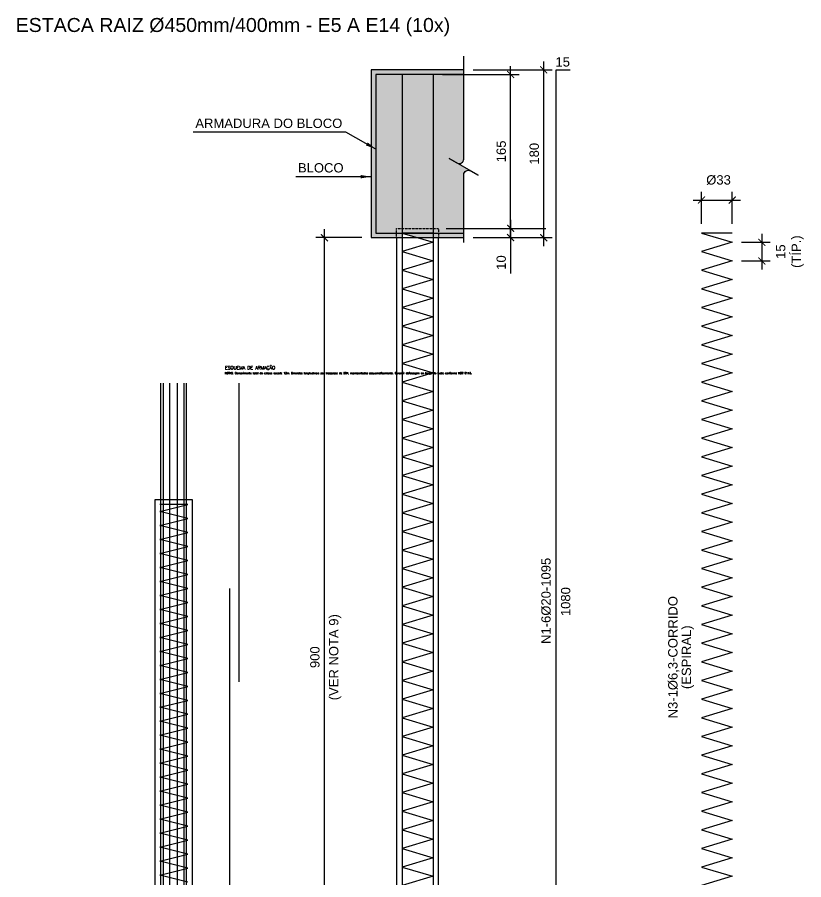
# Model space of a CAD drawing. Header units: millimetres. Extents: x -393 to 8753, y -325 to 18176.
# Drawn here: x 323 to 8753, y 8926 to 18176 of the extents above; entities that cross this region are included whole.
import ezdxf
from ezdxf.enums import TextEntityAlignment as Align

# ---------------------------------------------------------------- set-up
doc = ezdxf.new("R2010")
doc.units = ezdxf.units.MM
doc.linetypes.add('HIDDEN', pattern=[0.375, 0.25, -0.125])
for name, color, linetype in [('ARMADURA', 4, 'Continuous'), ('CIVIL-02', 2, 'Continuous'), ('CIVIL-02-PROJ', 2, 'HIDDEN'), ('CIVIL-1', 1, 'Continuous'), ('CIVIL-254', 254, 'Continuous'), ('CIVIL-DIM', 1, 'Continuous'), ('CIVIL-FERRO-VISTA', 5, 'Continuous'), ('CIVIL-TX2', 2, 'Continuous'), ('CIVIL-TX5', 5, 'Continuous'), ('ES_TEXTO', 2, 'Continuous'), ('FERRO_05', 5, 'Continuous'), ('PERFIL', 3, 'Continuous')]:
    doc.layers.add(name, color=color, linetype=linetype)
doc.styles.add('140CL-1_10', font='romans.shx', dxfattribs={"height": 35})
doc.styles.add('80CL-1_10', font='romans.shx')
doc.styles.add('ARIAL NORMAL', font='arial.ttf', dxfattribs={"height": 0.1})
doc.styles.add('ARIAL NORMAL 50', font='arial.ttf', dxfattribs={"height": 100})
doc.styles.add('ARIAL NORMAL 75', font='arial.ttf', dxfattribs={"height": 150})
doc.dimstyles.new('TICK-1_50', dxfattribs={"dimscale": 50, "dimtxt": 100, "dimasz": 1.5, "dimexe": 1.8, "dimexo": 2, "dimgap": 1, "dimtad": 1, "dimdec": 1, "dimlfac": 0.1, "dimtxsty": 'ARIAL NORMAL 50', "dimblk": 'ARCHTICK', "dimcen": -2, "dimdle": 1.8, "dimclrd": 1, "dimclre": 1, "dimclrt": 2, "dimadec": 1, "dimazin": 2, "dimtfac": 1, "dimtdec": 1, "dimtix": 1, "dimtmove": 2, "dimatfit": 3, "dimlwd": -1})
doc.dimstyles.new('TICK-1_75', dxfattribs={"dimscale": 75, "dimtxt": 150, "dimasz": 1.5, "dimexe": 1.8, "dimexo": 2, "dimgap": 1, "dimtad": 1, "dimdec": 1, "dimlfac": 0.1, "dimtxsty": 'ARIAL NORMAL 75', "dimblk": 'ARCHTICK', "dimcen": -2, "dimdle": 1.8, "dimclrd": 1, "dimclre": 1, "dimclrt": 2, "dimadec": 1, "dimazin": 2, "dimtfac": 1, "dimtdec": 1, "dimtix": 1, "dimtmove": 2, "dimatfit": 3, "dimlwd": -1})

# ---------------------------------------------------------------- blocks, each defined once
blk = doc.blocks.new('_ArchTick')
at = {"color": 0, "linetype": 'ByBlock', "const_width": 0.15}
blk.add_lwpolyline([(-0.5, -0.5), (0.5, 0.5)], dxfattribs=at)
blk = doc.blocks.new('*D32')
at = {"layer": 'CIVIL-DIM', "color": 1, "transparency": 16777216}
blk.add_line((5611.9, 15822.4), (5611.9, 17652.4), dxfattribs=at)
at = {"layer": 'CIVIL-DIM', "color": 1, "lineweight": -2, "transparency": 16777216}
for p, q in [((4879.9, 17562.4), (5701.9, 17562.4)), ((4919.9, 15912.4), (5701.9, 15912.4))]:
    blk.add_line(p, q, dxfattribs=at)
at = {"layer": 'Defpoints', "color": 0, "transparency": 16777216}
for p in [(4779.9, 17562.4), (5611.9, 17562.4), (4819.9, 15912.4)]:
    blk.add_point(p, dxfattribs=at)
at = {"layer": 'CIVIL-DIM', "color": 1, "transparency": 16777216, "xscale": 75, "yscale": 75, "zscale": 75}
for p, rotation in [((5611.9, 17562.4), 90), ((5611.9, 15912.4), 270)]:
    blk.add_blockref('_ArchTick', p, dxfattribs=dict(at, rotation=rotation))
at = {"layer": 'CIVIL-DIM', "color": 2, "transparency": 16777216, "insert": (5510.9, 16737.4), "char_height": 100, "attachment_point": 5, "rotation": 90, "style": 'ARIAL NORMAL 50'}
blk.add_mtext('165', dxfattribs=at)
blk = doc.blocks.new('*D33')
at = {"layer": 'CIVIL-DIM', "color": 1, "lineweight": -2, "transparency": 16777216}
for p, q in [((5208.9, 15912.4), (5701.9, 15912.4)), ((5208.9, 15812.4), (5701.9, 15812.4))]:
    blk.add_line(p, q, dxfattribs=at)
at = {"layer": 'CIVIL-DIM', "color": 1, "transparency": 16777216}
for p, q in [((5611.9, 16002.4), (5611.9, 15812.4)), ((5611.9, 15812.4), (5611.9, 15428.9))]:
    blk.add_line(p, q, dxfattribs=at)
at = {"layer": 'Defpoints', "color": 0, "transparency": 16777216}
for p in [(5108.9, 15912.4), (5108.9, 15812.4), (5611.9, 15812.4)]:
    blk.add_point(p, dxfattribs=at)
at = {"layer": 'CIVIL-DIM', "color": 1, "transparency": 16777216, "xscale": 75, "yscale": 75, "zscale": 75}
for p, rotation in [((5611.9, 15912.4), 90), ((5611.9, 15812.4), 270)]:
    blk.add_blockref('_ArchTick', p, dxfattribs=dict(at, rotation=rotation))
at = {"layer": 'CIVIL-DIM', "color": 2, "transparency": 16777216, "insert": (5510.9, 15545.6), "char_height": 100, "attachment_point": 5, "rotation": 90, "style": 'ARIAL NORMAL 50'}
blk.add_mtext('10', dxfattribs=at)
blk = doc.blocks.new('*D35')
at = {"layer": 'CIVIL-DIM', "color": 1, "transparency": 16777216}
blk.add_line((3614.9, 6722.4), (3614.9, 15902.4), dxfattribs=at)
at = {"layer": 'CIVIL-DIM', "color": 1, "lineweight": -2, "transparency": 16777216}
for p, q in [((4014.9, 15812.4), (3524.9, 15812.4)), ((4309.9, 6812.4), (3524.9, 6812.4))]:
    blk.add_line(p, q, dxfattribs=at)
at = {"layer": 'Defpoints', "color": 0, "transparency": 16777216}
for p in [(3614.9, 15812.4), (4114.9, 15812.4), (4409.9, 6812.4)]:
    blk.add_point(p, dxfattribs=at)
at = {"layer": 'CIVIL-DIM', "color": 1, "transparency": 16777216, "xscale": 75, "yscale": 75, "zscale": 75}
for p, rotation in [((3614.9, 15812.4), 90), ((3614.9, 6812.4), 270)]:
    blk.add_blockref('_ArchTick', p, dxfattribs=dict(at, rotation=rotation))
at = {"layer": 'CIVIL-DIM', "color": 2, "transparency": 16777216, "char_height": 100, "attachment_point": 5, "rotation": 90, "style": 'ARIAL NORMAL 50'}
for s, insert in [('(VER NOTA 9)', (3730.5, 11312.4)), ('900', (3513.8, 11312.4))]:
    blk.add_mtext(s, dxfattribs=dict(at, insert=insert))
blk = doc.blocks.new('*D37')
at = {"layer": 'CIVIL-DIM', "color": 1, "transparency": 16777216}
blk.add_line((8304.2, 15852.4), (8304.2, 15472.4), dxfattribs=at)
at = {"layer": 'CIVIL-DIM', "color": 1, "lineweight": -2, "transparency": 16777216}
for p, q in [((8087.1, 15762.4), (8394.2, 15762.4)), ((8087.1, 15562.4), (8394.2, 15562.4))]:
    blk.add_line(p, q, dxfattribs=at)
at = {"layer": 'Defpoints', "color": 0, "transparency": 16777216}
for p in [(7987.1, 15762.4), (7987.1, 15562.4), (8304.2, 15562.4)]:
    blk.add_point(p, dxfattribs=at)
at = {"layer": 'CIVIL-DIM', "color": 1, "transparency": 16777216, "xscale": 75, "yscale": 75, "zscale": 75}
for p, rotation in [((8304.2, 15762.4), 90), ((8304.2, 15562.4), 270)]:
    blk.add_blockref('_ArchTick', p, dxfattribs=dict(at, rotation=rotation))
at = {"layer": 'CIVIL-DIM', "color": 2, "transparency": 16777216, "insert": (8604.2, 15662.4), "char_height": 100, "attachment_point": 5, "rotation": 90, "style": 'ARIAL NORMAL 50'}
blk.add_mtext('15\\P(TÍP.)', dxfattribs=at)
blk = doc.blocks.new('*D38')
at = {"layer": 'CIVIL-DIM', "color": 1, "lineweight": -2, "transparency": 16777216}
for p, q in [((7657.1, 15962.4), (7657.1, 16305.2)), ((7987.1, 15962.4), (7987.1, 16305.2))]:
    blk.add_line(p, q, dxfattribs=at)
at = {"layer": 'CIVIL-DIM', "color": 1, "transparency": 16777216}
blk.add_line((7567.1, 16215.2), (8077.1, 16215.2), dxfattribs=at)
at = {"layer": 'Defpoints', "color": 0, "transparency": 16777216}
for p in [(7987.1, 16215.2), (7657.1, 15862.4), (7987.1, 15862.4)]:
    blk.add_point(p, dxfattribs=at)
at = {"layer": 'CIVIL-DIM', "color": 1, "transparency": 16777216, "xscale": 75, "yscale": 75, "zscale": 75, "rotation": 180}
blk.add_blockref('_ArchTick', (7657.1, 16215.2), dxfattribs=at)
at = {"layer": 'CIVIL-DIM', "color": 1, "transparency": 16777216, "xscale": 75, "yscale": 75, "zscale": 75}
blk.add_blockref('_ArchTick', (7987.1, 16215.2), dxfattribs=at)
at = {"layer": 'CIVIL-DIM', "color": 2, "transparency": 16777216, "insert": (7820.8, 16430.2), "char_height": 100, "attachment_point": 5, "style": 'ARIAL NORMAL 50'}
blk.add_mtext(' %%C33', dxfattribs=at)
blk = doc.blocks.new('*D41')
at = {"layer": 'CIVIL-DIM', "color": 1, "transparency": 16777216}
blk.add_line((5966, 15722.4), (5966, 17702.4), dxfattribs=at)
at = {"layer": 'CIVIL-DIM', "color": 1, "lineweight": -2, "transparency": 16777216}
for p, q in [((5208.9, 17612.4), (6056, 17612.4)), ((5208.9, 15812.4), (6056, 15812.4))]:
    blk.add_line(p, q, dxfattribs=at)
at = {"layer": 'Defpoints', "color": 0, "transparency": 16777216}
for p in [(5108.9, 17612.4), (5966, 17612.4), (5108.9, 15812.4)]:
    blk.add_point(p, dxfattribs=at)
at = {"layer": 'CIVIL-DIM', "color": 1, "transparency": 16777216, "xscale": 75, "yscale": 75, "zscale": 75}
for p, rotation in [((5966, 17612.4), 90), ((5966, 15812.4), 270)]:
    blk.add_blockref('_ArchTick', p, dxfattribs=dict(at, rotation=rotation))
at = {"layer": 'CIVIL-DIM', "color": 2, "transparency": 16777216, "insert": (5864.9, 16712.4), "char_height": 100, "attachment_point": 5, "rotation": 90, "style": 'ARIAL NORMAL 50'}
blk.add_mtext('180', dxfattribs=at)

msp = doc.modelspace()

# ---------------------------------------------------------------- hatches: boundary and pattern name
at = {"layer": 'CIVIL-254'}
h = msp.add_hatch(color=256, dxfattribs=at)
h.dxf.hatch_style = 1
h.paths.add_polyline_path([(5108.906, 17562.371), (4779.895, 17562.371), (4779.895, 15912.371), (4839.895, 15912.371), (4839.895, 15862.371), (5108.906, 15862.371), (5108.906, 16487.23, -0.57735029), (5181.652, 16529.23), (5036.16, 16613.23, 0.57735027), (5108.906, 16655.23)])
h.paths.add_polyline_path([(5108.906, 15862.371), (4839.895, 15862.371), (4839.895, 15812.371), (5108.906, 15812.371)])
h.paths.add_polyline_path([(4839.895, 15912.371), (4779.895, 15912.371), (4779.895, 15862.371), (4839.895, 15862.371)], flags=17)
h.paths.add_polyline_path([(4839.895, 15862.371), (4779.895, 15862.371), (4779.895, 15812.371), (4839.895, 15812.371)], flags=17)
h.paths.add_polyline_path([(4779.895, 15862.371), (4449.895, 15862.371), (4614.895, 15812.371), (4779.895, 15812.371)], flags=17)
h.paths.add_polyline_path([(4779.895, 15912.371), (4449.895, 15912.371), (4449.895, 15862.371), (4779.895, 15862.371)], flags=17)
h.paths.add_polyline_path([(4449.895, 15912.371), (4389.895, 15912.371), (4389.895, 15862.371), (4449.895, 15862.371)], flags=16)
h.paths.add_polyline_path([(4449.895, 15862.371), (4389.895, 15862.371), (4389.895, 15812.371), (4449.895, 15812.371)], flags=17)
h.paths.add_polyline_path([(4449.895, 15862.371), (4449.895, 15812.371), (4614.895, 15812.371)], flags=0)
h.paths.add_polyline_path([(4389.895, 15862.371), (4164.995, 15862.371), (4167.79, 17562.371), (5108.906, 17562.371), (5108.906, 17612.371), (4117.889, 17612.371), (4114.895, 15812.371), (4389.895, 15812.371)])
h.paths.add_polyline_path([(4449.895, 17562.371), (4167.79, 17562.371), (4164.995, 15862.371), (4389.895, 15862.371), (4389.895, 15912.371), (4449.895, 15912.371)], flags=17)
h.paths.add_polyline_path([(4779.895, 17562.371), (4449.895, 17562.371), (4449.895, 15912.371), (4779.895, 15912.371)], flags=17)

# ---------------------------------------------------------------- linework, layer by layer
at = {"layer": 'ARMADURA'}
msp.add_lwpolyline([(2149.85, 8900), (1850.15, 8975), (2149.85, 9050), (1850.15, 9125), (2149.85, 9200), (1850.15, 9275), (2149.85, 9350), (1850.15, 9425), (2149.85, 9500), (1850.15, 9575), (2149.85, 9650), (1850.15, 9725), (2149.85, 9800), (1850.15, 9875), (2149.85, 9950), (1850.15, 10025), (2149.85, 10100), (1850.15, 10175), (2149.85, 10250), (1850.15, 10325), (2149.85, 10400), (1850.15, 10475), (2149.85, 10550), (1850.15, 10625), (2149.85, 10700), (1850.15, 10775), (2149.85, 10850), (1850.15, 10925), (2149.85, 11000), (1850.15, 11075), (2149.85, 11150), (1850.15, 11225), (2149.85, 11300), (1850.15, 11375), (2149.85, 11450), (1850.15, 11525), (2149.85, 11600), (1850.15, 11675), (2149.85, 11750), (1850.15, 11825), (2149.85, 11900), (1850.15, 11975), (2149.85, 12050), (1850.15, 12125), (2149.85, 12200), (1850.15, 12275), (2149.85, 12350), (1850.15, 12425), (2149.85, 12500), (1850.15, 12575), (2149.85, 12650), (1850.15, 12725), (2149.85, 12800), (1850.15, 12875), (2149.85, 12950), (1850.15, 12950)], dxfattribs=at)
at = {"layer": 'CIVIL-02'}
for points in [[(5111.9, 17612.371), (4117.889, 17612.371), (4114.895, 15812.371), (5108.906, 15812.371)], [(4389.895, 15812.371), (4389.895, 6812.371), (4414.895, 6812.371), (4414.895, 3312.371), (4814.895, 3312.371), (4814.895, 6812.371), (4839.895, 6812.371), (4839.895, 15812.371)]]:
    msp.add_lwpolyline(points, dxfattribs=at)
at = {"layer": 'CIVIL-02-PROJ', "ltscale": 5}
msp.add_lwpolyline([(4389.895, 15812.371), (4389.895, 15912.371), (4839.895, 15912.371), (4839.895, 15812.371)], dxfattribs=at)
at = {"layer": 'CIVIL-1'}
msp.add_lwpolyline([(5108.906, 15762.155), (5108.906, 16487.23, -0.57735027), (5181.652, 16529.23), (5264.791, 16481.23), (4953.022, 16661.23), (5036.16, 16613.23, 0.57735027), (5108.906, 16655.23), (5108.906, 17759.904)], format="xyb", dxfattribs=at)
at = {"layer": 'CIVIL-DIM'}
msp.add_line((5701.931, 15912.371), (5988.598, 15912.371), dxfattribs=at)
at = {"layer": 'CIVIL-FERRO-VISTA'}
for p, q in [((4449.895, 17562.371), (4449.895, 6812.371)), ((4779.895, 17562.371), (4779.895, 6812.371))]:
    msp.add_line(p, q, dxfattribs=at)
for points in [[(6100.429, 6812.371), (6098.713, 17612.371), (6248.713, 17612.371)], [(5108.906, 17562.371), (4167.79, 17562.371), (4164.995, 15862.371), (5108.906, 15862.371)]]:
    msp.add_lwpolyline(points, dxfattribs=at)
at = {"layer": 'CIVIL-FERRO-VISTA', "color": 3}
for points in [[(4779.895, 15862.371), (4449.895, 15862.371), (4779.895, 15762.371), (4449.895, 15662.371), (4779.895, 15562.371), (4449.895, 15462.371), (4779.895, 15362.371), (4449.895, 15262.371), (4779.895, 15162.371), (4449.895, 15062.371), (4779.895, 14962.371), (4449.895, 14862.371), (4779.895, 14762.371), (4449.895, 14662.371), (4779.895, 14562.371), (4449.895, 14462.371), (4779.895, 14362.371), (4449.895, 14262.371), (4779.895, 14162.371), (4449.895, 14062.371), (4779.895, 13962.371), (4449.895, 13862.371), (4779.895, 13762.371), (4449.895, 13662.371), (4779.895, 13562.371), (4449.895, 13462.371), (4779.895, 13362.371), (4449.895, 13262.371), (4779.895, 13162.371), (4449.895, 13062.371), (4779.895, 12962.371), (4449.895, 12862.371), (4779.895, 12762.371), (4449.895, 12662.371), (4779.895, 12562.371), (4449.895, 12462.371), (4779.895, 12362.371), (4449.895, 12262.371), (4779.895, 12162.371), (4449.895, 12062.371), (4779.895, 11962.371), (4449.895, 11862.371), (4779.895, 11762.371), (4449.895, 11662.371), (4779.895, 11562.371), (4449.895, 11462.371), (4779.895, 11362.371), (4449.895, 11262.371), (4779.895, 11162.371), (4449.895, 11062.371), (4779.895, 10962.371), (4449.895, 10862.371), (4779.895, 10762.371), (4449.895, 10662.371), (4779.895, 10562.371), (4449.895, 10462.371), (4779.895, 10362.371), (4449.895, 10262.371), (4779.895, 10162.371), (4449.895, 10062.371), (4779.895, 9962.371), (4449.895, 9862.371), (4779.895, 9762.371), (4449.895, 9662.371), (4779.895, 9562.371), (4449.895, 9462.371), (4779.895, 9362.371), (4449.895, 9262.371), (4779.895, 9162.371), (4449.895, 9062.371), (4779.895, 8962.371), (4449.895, 8862.371)], [(7987.093, 15862.371), (7657.093, 15862.371), (7987.093, 15762.371), (7657.093, 15662.371), (7987.093, 15562.371), (7657.093, 15462.371), (7987.093, 15362.371), (7657.093, 15262.371), (7987.093, 15162.371), (7657.093, 15062.371), (7987.093, 14962.371), (7657.093, 14862.371), (7987.093, 14762.371), (7657.093, 14662.371), (7987.093, 14562.371), (7657.093, 14462.371), (7987.093, 14362.371), (7657.093, 14262.371), (7987.093, 14162.371), (7657.093, 14062.371), (7987.093, 13962.371), (7657.093, 13862.371), (7987.093, 13762.371), (7657.093, 13662.371), (7987.093, 13562.371), (7657.093, 13462.371), (7987.093, 13362.371), (7657.093, 13262.371), (7987.093, 13162.371), (7657.093, 13062.371), (7987.093, 12962.371), (7657.093, 12862.371), (7987.093, 12762.371), (7657.093, 12662.371), (7987.093, 12562.371), (7657.093, 12462.371), (7987.093, 12362.371), (7657.093, 12262.371), (7987.093, 12162.371), (7657.093, 12062.371), (7987.093, 11962.371), (7657.093, 11862.371), (7987.093, 11762.371), (7657.093, 11662.371), (7987.093, 11562.371), (7657.093, 11462.371), (7987.093, 11362.371), (7657.093, 11262.371), (7987.093, 11162.371), (7657.093, 11062.371), (7987.093, 10962.371), (7657.093, 10862.371), (7987.093, 10762.371), (7657.093, 10662.371), (7987.093, 10562.371), (7657.093, 10462.371), (7987.093, 10362.371), (7657.093, 10262.371), (7987.093, 10162.371), (7657.093, 10062.371), (7987.093, 9962.371), (7657.093, 9862.371), (7987.093, 9762.371), (7657.093, 9662.371), (7987.093, 9562.371), (7657.093, 9462.371), (7987.093, 9362.371), (7657.093, 9262.371), (7987.093, 9162.371), (7657.093, 9062.371), (7987.093, 8962.371), (7657.093, 8862.371)]]:
    msp.add_lwpolyline(points, dxfattribs=at)
at = {"layer": 'FERRO_05'}
for p, q in [((1863.3, 50), (1863.3, 14250)), ((1889.407, 50), (1889.407, 14250)), ((1889.407, 50), (1889.407, 14250)), ((1957.757, 50), (1957.757, 14250)), ((1957.757, 50), (1957.757, 14250)), ((2042.243, 50), (2042.243, 14250)), ((2042.243, 50), (2042.243, 14250)), ((2110.593, 50), (2110.593, 14250)), ((2110.593, 50), (2110.593, 14250)), ((2136.7, 50), (2136.7, 14250)), ((2700, 11050), (2700, 14250)), ((2600, 50), (2600, 12050))]:
    msp.add_line(p, q, dxfattribs=at)
at = {"layer": 'PERFIL'}
msp.add_lwpolyline([(1822.5, 0), (2177.5, 0), (2177.5, 3000), (2203, 3000), (2203, 13000), (1797, 13000), (1797, 3000), (1822.5, 3000), (1822.5, 0)], dxfattribs=at)

# ---------------------------------------------------------------- texts
at = {"layer": 'CIVIL-TX2'}
for s, height, style, p in [('15', 100, 'ARIAL NORMAL 50', (6091.933, 17647.739)), ('ARMADURA DO BLOCO', 100, 'ARIAL NORMAL 50', (2231.911, 16988.987)), ('BLOCO', 100, 'ARIAL NORMAL 50', (3331.911, 16511.613)), ('NOTAS: Comprimento total da estaca excede 12m. Emendas longitudinais por trespasse de 50Ø, representadas esquematicamente. Garantir defasagem ao longo do fuste conforme NBR 6118.', 20, '80CL-1_10', (2550, 14350))]:
    msp.add_text(s, height=height, dxfattribs=dict(at, style=style)).set_placement(p)
at = {"layer": 'CIVIL-TX2', "style": 'ARIAL NORMAL 50'}
for s, p in [('N1-6%%C20-1095', (6040.178, 11454.945)), ('1080', (6250.972, 11753.391))]:
    msp.add_text(s, height=100, rotation=90, dxfattribs=at).set_placement(p)
msp.add_text('N3-1%%C6,3-CORRIDO', height=100, rotation=90, dxfattribs=at).set_placement((7350.299, 11312.371), align=Align.MIDDLE_CENTER)
at = {"layer": 'CIVIL-TX2', "color": 2, "style": 'ARIAL NORMAL 50'}
msp.add_text('(ESPIRAL)', height=100, rotation=90, dxfattribs=at).set_placement((7495.628, 11312.371), align=Align.MIDDLE_CENTER)
at = {"layer": 'CIVIL-TX5', "style": '140CL-1_10'}
msp.add_text('ESQUEMA DE ARMAÇÃO', height=35, dxfattribs=at).set_placement((2550, 14400))
at = {"layer": 'ES_TEXTO', "insert": (2634.774, 18070.782), "char_height": 100, "attachment_point": 5, "rotation": 0.0014078, "style": 'ARIAL NORMAL'}
msp.add_mtext('\\pxql;{\\H1.5x;ESTACA RAIZ %%C450mm/400mm - E5 A E14 (10x)}', dxfattribs=at)

# ---------------------------------------------------------------- dimensions: what is measured, and where the dimension line sits
at = {"layer": 'CIVIL-DIM'}
for base, p1, p2, picture, middle in [((5965.962, 17612.371), (5108.906, 15812.371), (5108.906, 17612.371), '*D41', (5864.905, 16712.371)), ((5611.931, 17562.371), (4819.895, 15912.371), (4779.895, 17562.371), '*D32', (5510.874, 16737.371))]:
    dim = msp.add_linear_dim(base=base, p1=p1, p2=p2, angle=90, dimstyle='TICK-1_50', dxfattribs=at)
    dim.commit()
    dim.dimension.update_dxf_attribs({"geometry": picture, "text_midpoint": middle})
dim = msp.add_linear_dim(base=(7987.093, 16215.211), p1=(7657.093, 15862.371), p2=(7987.093, 15862.371), text=' %%C<>', dimstyle='TICK-1_50', dxfattribs=at)
dim.commit()
dim.dimension.update_dxf_attribs({"geometry": '*D38', "text_midpoint": (7820.824, 16430.211), "dimtype": 160})
dim = msp.add_linear_dim(base=(5611.931, 15812.371), p1=(5108.906, 15912.371), p2=(5108.906, 15812.371), angle=90, dimstyle='TICK-1_50', override={"dimtmove": 0}, dxfattribs=at)
dim.commit()
dim.dimension.update_dxf_attribs({"geometry": '*D33', "text_midpoint": (5611.931, 15545.625), "dimtype": 160})
dim = msp.add_linear_dim(base=(3614.895, 15812.371), p1=(4409.895, 6812.371), p2=(4114.895, 15812.371), angle=90, text='<>\\X(VER NOTA 9)', dimstyle='TICK-1_50', override={"dimtxsty": 'ARIAL NORMAL 50'}, dxfattribs=at)
dim.commit()
dim.dimension.update_dxf_attribs({"geometry": '*D35', "text_midpoint": (3614.895, 11312.371)})
dim = msp.add_linear_dim(base=(8304.187, 15562.371), p1=(7987.093, 15762.371), p2=(7987.093, 15562.371), angle=90, text='15\\P(TÍP.)', dimstyle='TICK-1_50', dxfattribs=at)
dim.commit()
dim.dimension.update_dxf_attribs({"geometry": '*D37', "text_midpoint": (8604.187, 15662.371), "dimtype": 160})

# ---------------------------------------------------------------- leaders
for points in [[(4167.79, 16762.371), (3845.682, 16943.631), (2209.437, 16943.631)], [(4114.895, 16466.257), (3645.682, 16466.257), (3309.437, 16466.257)]]:
    msp.add_leader(points, dimstyle='TICK-1_75', dxfattribs=at)

doc.saveas('drawing.dxf')
